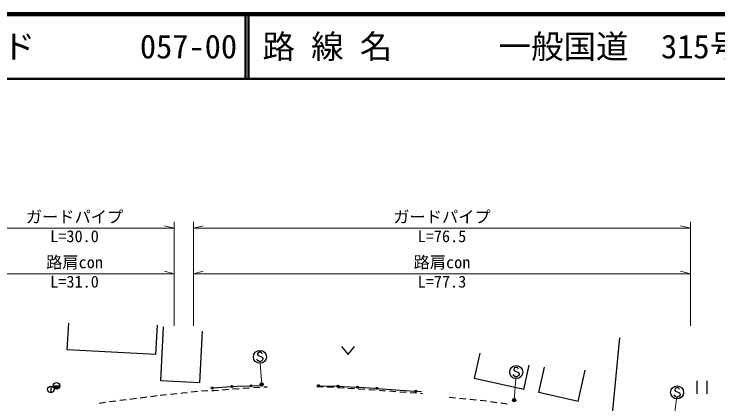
# Model space of a CAD drawing. Units: millimetres, scale not verified. Extents: x 40000 to 680000, y 20000 to 380000.
# Drawn here: x 142150 to 250498, y 319948 to 380000 of the extents above; entities that cross this region are included whole.
import ezdxf
from ezdxf.enums import TextEntityAlignment as Align

# ---------------------------------------------------------------- set-up
doc = ezdxf.new("R2010")
doc.units = ezdxf.units.MM
doc.header["$LTSCALE"] = 1000
doc.header["$PDMODE"] = 32
doc.header["$PDSIZE"] = 500
for name, color, linetype, lineweight in [('M-BGD', 7, 'Continuous', 25), ('M-STR-HTXT', 7, 'Continuous', 13), ('M-STR-STRC', 7, 'Continuous', 25), ('M-TTL', 2, 'Continuous', 140), ('M-TTL-LINE', 7, 'Continuous', 50)]:
    doc.layers.add(name, color=color, linetype=linetype, lineweight=lineweight)
doc.layers.add('M-TTL-TXT', color=7, linetype='Continuous')
doc.styles.add('ＭＳ ゴシック', font='')
doc.styles.get('ＭＳ ゴシック').set_extended_font_data('MS Gothic')

msp = doc.modelspace()

# ---------------------------------------------------------------- linework, layer by layer
at = {"layer": 'M-BGD'}
for p, q in [((150338, 328281), (150558, 332395)), ((163980, 327552), (164223, 332098)), ((164716, 323511), (165161, 331810)), ((170735, 323188), (171162, 331143)), ((234150, 317082), (235399, 330131)), ((192578, 328775), (193578, 327575)), ((193578, 327575), (194578, 328775)), ((163980, 327552), (150338, 328281)), ((213028, 323872), (213890, 327761)), ((220623, 322189), (221450, 325920)), ((222929, 321693), (223823, 325628)), ((228986, 320316), (230086, 325155)), ((170735, 323188), (164716, 323511)), ((220623, 322189), (213028, 323872)), ((247266, 323487), (247266, 321487)), ((248766, 323487), (248766, 321487)), ((147808, 322694), (147808, 321694)), ((148187, 322743), (149187, 322743)), ((148216, 322576), (149159, 322576)), ((149060, 322410), (148315, 322410)), ((169407, 321803), (170400, 321920)), ((170998, 321965), (171997, 322003)), ((172597, 322025), (172924, 322038)), ((172924, 322038), (173594, 322087)), ((174193, 322131), (175190, 322205)), ((175789, 322249), (176786, 322322)), ((177384, 322366), (177427, 322369)), ((177427, 322369), (178382, 322429)), ((178981, 322467), (179979, 322529)), ((180578, 322566), (181108, 322600)), ((188754, 322647), (189753, 322601)), ((190352, 322573), (191351, 322528)), ((191950, 322494), (192948, 322427)), ((193547, 322387), (194544, 322321)), ((195143, 322281), (196141, 322214)), ((196740, 322174), (197737, 322104)), ((198336, 322061), (199333, 321991)), ((199932, 321949), (200929, 321878)), ((201528, 321836), (201598, 321831)), ((201598, 321831), (202525, 321761)), ((159994, 320706), (160630, 320786)), ((160630, 320786), (160987, 320830)), ((161582, 320904), (162574, 321028)), ((163170, 321102), (164162, 321225)), ((164635, 321284), (165629, 321389)), ((166226, 321452), (167221, 321557)), ((167817, 321620), (168129, 321652)), ((168129, 321652), (168811, 321733)), ((203123, 321715), (204120, 321639)), ((204718, 321594), (205019, 321571)), ((209121, 320987), (210117, 320895)), ((210714, 320840), (211710, 320749)), ((228986, 320316), (222929, 321693)), ((155242, 320042), (156221, 320235)), ((156221, 320235), (156224, 320236)), ((156819, 320310), (157811, 320434)), ((158407, 320508), (159399, 320632)), ((212308, 320694), (213303, 320602)), ((213901, 320546), (214891, 320409)), ((215486, 320327), (216476, 320190)), ((217071, 320108), (218061, 319971))]:
    msp.add_line(p, q, dxfattribs=at)
for centre in [(148687, 322743), (147808, 322194)]:
    msp.add_circle(centre, 500, dxfattribs=at)
at = {"layer": 'M-STR-HTXT'}
for p, q in [((166799, 348000), (166799, 332000)), ((169778, 348000), (169778, 332000)), ((246257, 348000), (246257, 332000)), ((136114, 347000), (166799, 347000)), ((166799, 347000), (165299, 347400)), ((169778, 347000), (171278, 347400)), ((169778, 347000), (246257, 347000)), ((246257, 347000), (244757, 347400)), ((166799, 340000), (165299, 340400)), ((169778, 340000), (171278, 340400)), ((246257, 340000), (244757, 340400)), ((136114, 340000), (166799, 340000)), ((169778, 340000), (246257, 340000)), ((180268, 322956), (180050, 326214)), ((219130, 320536), (219371, 323865)), ((243529, 315918), (244104, 320751))]:
    msp.add_line(p, q, dxfattribs=at)
at = {"layer": 'M-STR-STRC'}
for p, q in [((179721, 327839), (179630, 327658)), ((179630, 327658), (179630, 327567)), ((179630, 327567), (179721, 327385)), ((179903, 327930), (179721, 327839)), ((179721, 327385), (180266, 327203)), ((180084, 327930), (179903, 327930)), ((180266, 327839), (180084, 327930)), ((180357, 327658), (180266, 327839)), ((179630, 326658), (179539, 326839)), ((179721, 326567), (179630, 326658)), ((179903, 326476), (179721, 326567)), ((180084, 326476), (179903, 326476)), ((180266, 326567), (180084, 326476)), ((180266, 327203), (180357, 327112)), ((180357, 326658), (180266, 326567)), ((180357, 327112), (180448, 326930)), ((180448, 326839), (180357, 326658)), ((180448, 326930), (180448, 326839)), ((219168, 325492), (219077, 325310)), ((219077, 325310), (219077, 325219)), ((219077, 325219), (219168, 325037)), ((219350, 325582), (219168, 325492)), ((219532, 325582), (219350, 325582)), ((219714, 325492), (219532, 325582)), ((219805, 325310), (219714, 325492)), ((219077, 324310), (218986, 324492)), ((219168, 324219), (219077, 324310)), ((219168, 325037), (219714, 324855)), ((219350, 324128), (219168, 324219)), ((219532, 324128), (219350, 324128)), ((219714, 324219), (219532, 324128)), ((219714, 324855), (219805, 324764)), ((219805, 324310), (219714, 324219)), ((219805, 324764), (219896, 324582)), ((219896, 324492), (219805, 324310)), ((219896, 324582), (219896, 324492)), ((172811, 322416), (175504, 322615)), ((175803, 322637), (176505, 322688)), ((176505, 322688), (178500, 322751)), ((178800, 322760), (180468, 322812)), ((189168, 322757), (191867, 322684)), ((192167, 322676), (192873, 322657)), ((192873, 322657), (194864, 322553)), ((195164, 322537), (196881, 322448)), ((196881, 322448), (197858, 322366)), ((198157, 322341), (200859, 322114)), ((200859, 322114), (203840, 321913)), ((204140, 321893), (204845, 321845)), ((243943, 322363), (243852, 322181)), ((243852, 322181), (243852, 322090)), ((243852, 322090), (243943, 321908)), ((244124, 322453), (243943, 322363)), ((243943, 321908), (244488, 321726)), ((244306, 322453), (244124, 322453)), ((244488, 322363), (244306, 322453)), ((244579, 322181), (244488, 322363)), ((243852, 321181), (243761, 321363)), ((243943, 321090), (243852, 321181)), ((244124, 320999), (243943, 321090)), ((244306, 320999), (244124, 320999)), ((244488, 321090), (244306, 320999)), ((244488, 321726), (244579, 321635)), ((244579, 321181), (244488, 321090)), ((244579, 321635), (244670, 321453)), ((244670, 321363), (244579, 321181)), ((244670, 321453), (244670, 321363))]:
    msp.add_line(p, q, dxfattribs=at)
for centre, radius in [((179994, 327203), 1000), ((219441, 324855), 1000), ((178650, 322755), 150), ((180268, 322956), 150), ((180268, 322956), 120), ((180268, 322956), 90), ((180268, 322956), 60), ((180268, 322956), 30), ((180268, 322956), 20), ((189018, 322761), 150), ((189018, 322761), 120), ((172662, 322405), 150), ((172662, 322405), 120), ((172662, 322405), 100), ((172662, 322405), 100), ((172662, 322405), 100), ((172662, 322405), 100), ((175654, 322626), 150), ((175654, 322626), 120), ((175654, 322626), 100), ((175654, 322626), 100), ((175654, 322626), 100), ((175654, 322626), 100), ((178650, 322755), 120), ((178650, 322755), 100), ((178650, 322755), 100), ((178650, 322755), 100), ((178650, 322755), 100), ((189018, 322761), 100), ((189018, 322761), 100), ((189018, 322761), 100), ((189018, 322761), 100), ((192017, 322680), 150), ((192017, 322680), 120), ((192017, 322680), 100), ((192017, 322680), 100), ((192017, 322680), 100), ((192017, 322680), 100), ((195014, 322545), 150), ((195014, 322545), 120), ((195014, 322545), 100), ((195014, 322545), 100), ((195014, 322545), 100), ((195014, 322545), 100), ((198007, 322353), 150), ((198007, 322353), 120), ((198007, 322353), 100), ((198007, 322353), 100), ((198007, 322353), 100), ((198007, 322353), 100), ((203990, 321903), 150), ((203990, 321903), 120), ((203990, 321903), 100), ((203990, 321903), 100), ((203990, 321903), 100), ((203990, 321903), 100), ((244215, 321726), 1000), ((219130, 320536), 150), ((219130, 320536), 120), ((219130, 320536), 90), ((219130, 320536), 60), ((219130, 320536), 30), ((219130, 320536), 20)]:
    msp.add_circle(centre, radius, dxfattribs=at)
for p in [(180268, 322956), (219130, 320536)]:
    msp.add_point(p, dxfattribs=at)
at = {"layer": 'M-TTL'}
msp.add_line((680000, 380000), (40000, 380000), dxfattribs=at)
at = {"layer": 'M-TTL-LINE'}
for p, q in [((177750, 380000), (177750, 370000)), ((178250, 380000), (178250, 370000)), ((40000, 370000), (680000, 370000))]:
    msp.add_line(p, q, dxfattribs=at)

# ---------------------------------------------------------------- texts
at = {"layer": 'M-STR-HTXT', "style": 'ＭＳ ゴシック'}
for s, p in [('ガードパイプ', (151456, 347300)), ('ガードパイプ', (208018, 347300)), ('路肩con', (151456, 340300)), ('路肩con', (208018, 340300))]:
    msp.add_text(s, height=1833, dxfattribs=at).set_placement(p, align=Align.BOTTOM_CENTER)
for s, p in [('L=30.0', (151456, 346700)), ('L=76.5', (208018, 346700)), ('L=31.0', (151456, 339700)), ('L=77.3', (208018, 339700))]:
    msp.add_text(s, height=1833, dxfattribs=at).set_placement(p, align=Align.TOP_CENTER)
at = {"layer": 'M-TTL-TXT', "style": 'ＭＳ ゴシック'}
for s, p in [('図面コード', (120380, 375000)), ('路 線 名', (180380, 375000)), ('一般国道\u3000315号', (216734, 375000)), ('057-00', (161521, 375000))]:
    msp.add_text(s, height=3666, dxfattribs=at).set_placement(p, align=Align.MIDDLE_LEFT)

doc.saveas('drawing.dxf')
